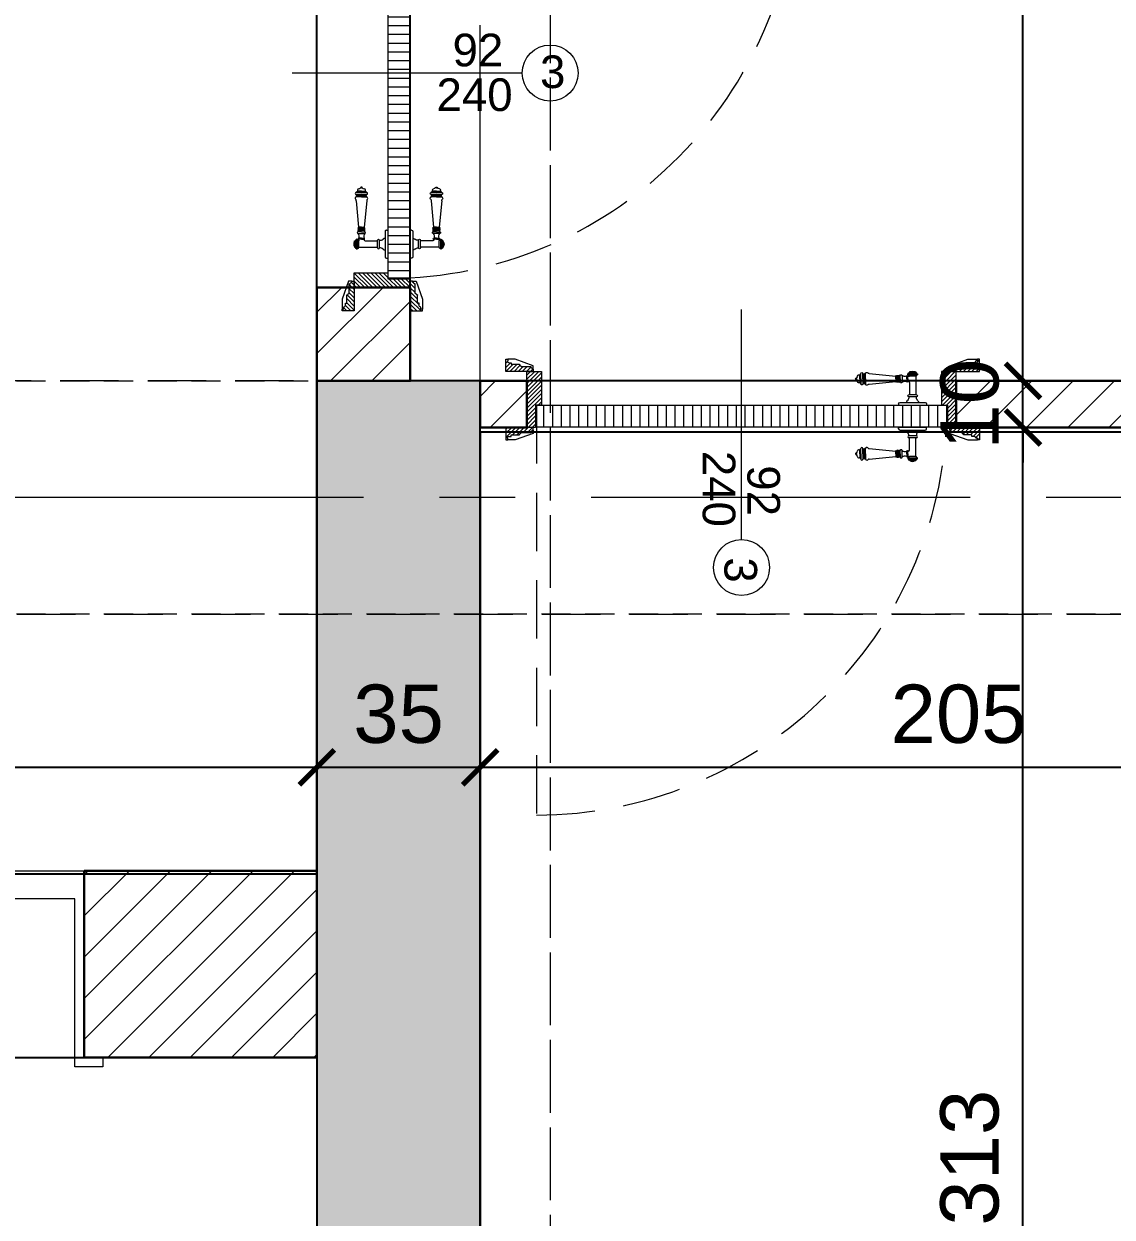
# Model space of a CAD drawing. Header units: centimetres. Extents: x 86156 to 91557, y -55119 to -48172.
# Drawn here: x 89451 to 89684.2, y -52976.6 to -52720.8 of the extents above; entities that cross this region are included whole.
import ezdxf

# ---------------------------------------------------------------- set-up
doc = ezdxf.new("R2010")
doc.units = ezdxf.units.CM
doc.header["$LTSCALE"] = 50
doc.header["$MEASUREMENT"] = 0
for name, pattern in [('AXES', [2, 1.25, -0.25, 0.25, -0.25]), ('CACHE', [0.375, 0.25, -0.125]), ('CONTINU', [0])]:
    doc.linetypes.add(name, pattern=pattern)
doc.layers.get('0').update_dxf_attribs({"color": 8})
for name, color, linetype in [('AXES', 10, 'AXES'), ('BETON COUPE', 3, 'CONTINU'), ('BETON TRAME', 252, 'Continuous'), ('BORD', 5, 'Continuous'), ('COTE 50ème', 1, 'Continuous')]:
    doc.layers.add(name, color=color, linetype=linetype)
for name, color, linetype, lineweight in [('BETON CACHE', 4, 'CACHE', 5), ('BETON HACHURE', 253, 'Continuous', 13), ('door', 44, 'Continuous', 5), ('MACONNERIE COUPE', 7, 'Continuous', 30), ('MACONNERIE HACHURE', 253, 'Continuous', 13), ('WINDOWS', 21, 'Continuous', 5)]:
    doc.layers.add(name, color=color, linetype=linetype, lineweight=lineweight)
doc.layers.add('FMULT', color=150, linetype='Continuous', plot=False)
doc.styles.add('GENERATED_STYLE_1', font='arial.ttf')
doc.styles.add('RS_TXT_50', font='arial.ttf', dxfattribs={"height": 12.5})
doc.dimstyles.new('RS_50CM_LINEAIRE', dxfattribs={"dimscale": 5, "dimtxt": 12.5, "dimasz": 1.5, "dimexe": 1, "dimexo": 2.5, "dimgap": 1, "dimtad": 1, "dimdec": 1, "dimrnd": 0.5, "dimdsep": 46, "dimtxsty": 'RS_TXT_50', "dimblk1": 'ARCHTICK', "dimblk2": 'ARCHTICK', "dimsah": 1, "dimcen": 2.5, "dimdle": 1, "dimclrt": 4, "dimadec": 0, "dimazin": 2, "dimtfac": 1, "dimtdec": 1, "dimtix": 1, "dimtmove": 2, "dimatfit": 3, "dimfxl": 1, "dimtolj": 1, "dimtzin": 0, "dimarcsym": 0})

# ---------------------------------------------------------------- blocks, each defined once
blk = doc.blocks.new('A$Ccef6f35f')
at = {"layer": 'AXES', "lineweight": 5, "ltscale": 1.3}
for p, q in [((1270, -4150), (1270, -1058.41)), ((3195, -1960), (-1985, -1960))]:
    blk.add_line(p, q, dxfattribs=at)
blk = doc.blocks.new('door900')
at = {"color": 0}
for p, q in [((-9.3, 67.7), (9.3, 67.7)), ((9.3, 65.2), (-9.3, 65.2)), ((-6.8, 71.5), (-6.8, 70.2)), ((-5.5, 71.5), (-6.8, 71.5)), ((-6.8, 70.2), (6.8, 70.2)), ((-6.8, 62.7), (-6.8, 24)), ((-6.8, 62.7), (6.8, 62.7)), ((-5.5, 71.5), (5.5, 71.5)), ((5.5, 71.5), (6.8, 71.5)), ((6.8, 71.5), (6.8, 70.2)), ((8.7, 62.7), (6.8, 62.7)), ((10.5, 56.8), (10.5, 62.5)), ((10.5, 56.8), (10.5, 51.1)), ((12.7, 56.8), (12.7, 62.5)), ((12.7, 56.8), (12.7, 51.1)), ((22.5, 63.8), (22.5, 49.8)), ((26.5, 56.8), (26.5, 63.8)), ((26.5, 63.8), (29.1, 63.8)), ((26.5, 63.8), (29.1, 63.8)), ((26.5, 56.8), (26.5, 49.8)), ((29.1, 63.8), (29.1, 62.8)), ((29.1, 62.8), (29.1, 56.8)), ((29.1, 50.8), (29.1, 56.8)), ((31.1, 62.8), (31.1, 56.8)), ((31.1, 50.8), (31.1, 56.8)), ((34.1, 56.8), (34.1, 62.8)), ((34.1, 62.8), (34.1, 56.8)), ((34.1, 50.8), (34.1, 56.8)), ((34.1, 56.8), (34.1, 50.8)), ((92.8, 68.1), (36.2, 62.8)), ((36.2, 56.8), (36.2, 62.8)), ((36.2, 56.8), (36.2, 50.8)), ((101.2, 67.3), (103.2, 68)), ((101.2, 56.8), (101.2, 67.3)), ((101.2, 56.8), (101.2, 46.3)), ((103.2, 68), (103.2, 67.7)), ((103.2, 56.8), (103.2, 68)), ((103.2, 56.8), (103.2, 46.3)), ((106.5, 68), (105.5, 67.3)), ((105.5, 56.8), (105.5, 67.3)), ((105.5, 56.8), (105.5, 46.3)), ((106.5, 56.8), (106.5, 68)), ((106.5, 56.8), (106.5, 45.7)), ((110.7, 68), (111.8, 67.3)), ((110.7, 56.8), (110.7, 68)), ((110.7, 56.8), (110.7, 45.7)), ((111.8, 56.8), (111.8, 67.3)), ((111.8, 66.2), (113.3, 66.2)), ((111.8, 56.8), (111.8, 46.3)), ((113.3, 56.8), (113.3, 66.2)), ((113.3, 56.8), (113.3, 47.5)), ((120.5, 56.8), (120.5, 58.6)), ((120.5, 56.8), (120.5, 55)), ((6.8, 49.1), (6.8, 24)), ((8.7, 50.9), (8.7, 50.9)), ((26.5, 49.8), (29.1, 49.8)), ((26.5, 49.8), (29.1, 49.8)), ((29.1, 50.8), (29.1, 49.8)), ((29.1, 49.8), (29.1, 49.8)), ((92.8, 45.5), (36.2, 50.8)), ((101.2, 46.3), (103.2, 45.7)), ((103.2, 45.9), (103.2, 45.7)), ((106.5, 45.7), (105.5, 46.3)), ((110.7, 45.7), (111.8, 46.3)), ((111.8, 47.5), (113.3, 47.5)), ((-30, 3), (-30, 0)), ((30, 0), (-30, 0)), ((27, 6), (-27, 6)), ((-8.3, 22.3), (8.3, 22.3)), ((-8.3, 18.3), (8.3, 18.3)), ((30, 3), (30, 0))]:
    blk.add_line(p, q, dxfattribs=at)
for centre, radius, start, end in [((-9.3, 66.5), 1.25, 90, 270), ((-6.8, 67.7), 2.51, 90.115, 179.885), ((-6.8, 65.2), 2.51, 180.115, 269.885), ((0, 64), 9.29, 53.4104, 126.5896), ((6.8, 67.7), 2.51, 0.115, 89.885), ((6.8, 65.2), 2.51, 270.115, 359.885), ((8.6, 64.9), 2.15, 272.7029, 297.6142), ((9.3, 66.5), 1.25, 270, 90), ((10, 62.5), 0.561, 3.7097, 127.9634), ((11.6, 62.5), 1.1, 0.0106, 179.9894), ((16.7, 70.5), 8.83, 243.5466, 311.3694), ((16.7, 43.2), 8.83, 48.6306, 116.4534), ((24.5, 63.7), 2.01, 4.1469, 175.8531), ((30.1, 62.8), 1.03, 0, 180.0014), ((32.6, 62.8), 1.48, 0, 180), ((35.2, 62.8), 1.03, 0, 180), ((32.6, 62.8), 1.48, 1.563306237032948e-10, 2.08440831604393e-10), ((93.1, 72.5), 4.4, 266.3976, 315.6468), ((98.3, 67.4), 2.89, 358.3861, 135.6468), ((104.3, 67.6), 1.15, 170.914, 348.1019), ((108.6, 68), 2.1, 0, 180), ((115.5, 62.5), 2.84, 13.4568, 140.4953), ((127.9, 65.2), 9.88, 191.9991, 221.6757), ((127.9, 48.5), 9.88, 138.3243, 168.0009), ((120.5, 56.8), 1.79, 0, 90), ((120.5, 56.8), 1.79, 270, 0), ((8.7, 49), 1.91, 88.7426, 178.1515), ((8.6, 48.8), 2.15, 62.3858, 87.2971), ((10, 51.1), 0.561, 232.0366, 356.2903), ((11.6, 51.1), 1.1, 180.0106, 359.9894), ((24.5, 50), 2.01, 184.1469, 355.8531), ((30.1, 50.8), 1.03, 179.9972, 0), ((32.6, 50.8), 1.48, 180, 0), ((35.2, 50.8), 1.03, 180, 0), ((93.1, 41.1), 4.4, 44.3532, 93.6024), ((98.3, 46.2), 2.89, 224.3532, 1.6139), ((104.3, 46.1), 1.15, 11.8981, 189.086), ((108.6, 45.7), 2.1, 180, 0), ((115.5, 51.2), 2.84, 219.5047, 346.5432), ((-27, 3), 3, 90, 180), ((-6.8, 6), 6, 130.5908, 180), ((-16.6, 16.6), 8.41, 314.3689, 12.0705), ((-8.3, 20.3), 2, 90, 270), ((-8.5, 24), 1.71, 275.059, 359.7825), ((8.5, 24), 1.71, 180.2175, 264.941), ((16.6, 16.6), 8.41, 167.9295, 225.6311), ((8.3, 20.3), 2, 270, 90), ((6.8, 6), 6, 0, 49.4092), ((27, 3), 3, 0, 90)]:
    blk.add_arc(centre, radius, start, end, dxfattribs=at)
blk = doc.blocks.new('_ArchTick')
at = {"color": 0, "linetype": 'ByBlock', "const_width": 0.15}
blk.add_lwpolyline([(-0.5, -0.5), (0.5, 0.5)], dxfattribs=at)
blk = doc.blocks.new('*D1703')
at = {"layer": 'COTE 50ème', "color": 0, "lineweight": -2, "ltscale": 0.5, "transparency": 16777216}
for p, q in [((89665.06, -53125.36), (89665.06, -52802.36)), ((89671.09, -52807.36), (89660.06, -52807.36)), ((89671.09, -53120.36), (89660.06, -53120.36))]:
    blk.add_line(p, q, dxfattribs=at)
at = {"layer": 'Defpoints', "color": 0, "ltscale": 0.5, "transparency": 16777216}
for p in [(89665.06, -52807.36), (89683.59, -52807.36), (89683.59, -53120.36)]:
    blk.add_point(p, dxfattribs=at)
at = {"layer": 'COTE 50ème', "color": 0, "lineweight": -2, "ltscale": 0.5, "transparency": 16777216, "xscale": 7.5, "yscale": 7.5, "zscale": 7.5}
for p, rotation in [((89665.06, -52807.36), 90), ((89665.06, -53120.36), 270)]:
    blk.add_blockref('_ArchTick', p, dxfattribs=dict(at, rotation=rotation))
at = {"layer": 'COTE 50ème', "color": 4, "ltscale": 0.5, "transparency": 16777216, "insert": (89653.68, -52963.86), "char_height": 12.5, "attachment_point": 5, "rotation": 90, "style": 'RS_TXT_50'}
blk.add_mtext('\\A1;313', dxfattribs=at)
blk = doc.blocks.new('*D1704')
at = {"layer": 'COTE 50ème', "color": 0, "lineweight": -2, "ltscale": 0.5, "transparency": 16777216}
for p, q in [((89665.06, -52797.36), (89665.06, -52789.86)), ((89671.09, -52797.36), (89660.06, -52797.36)), ((89665.06, -52807.36), (89665.06, -52797.36)), ((89671.09, -52807.36), (89660.06, -52807.36)), ((89665.06, -52807.36), (89665.06, -52814.86))]:
    blk.add_line(p, q, dxfattribs=at)
at = {"layer": 'Defpoints', "color": 0, "ltscale": 0.5, "transparency": 16777216}
for p in [(89665.06, -52797.36), (89683.59, -52797.36), (89683.59, -52807.36)]:
    blk.add_point(p, dxfattribs=at)
at = {"layer": 'COTE 50ème', "color": 0, "lineweight": -2, "ltscale": 0.5, "transparency": 16777216, "xscale": 7.5, "yscale": 7.5, "zscale": 7.5}
for p, rotation in [((89665.06, -52797.36), 270), ((89665.06, -52807.36), 90)]:
    blk.add_blockref('_ArchTick', p, dxfattribs=dict(at, rotation=rotation))
at = {"layer": 'COTE 50ème', "color": 4, "ltscale": 0.5, "transparency": 16777216, "insert": (89653.68, -52802.36), "char_height": 12.5, "attachment_point": 5, "rotation": 90, "style": 'RS_TXT_50'}
blk.add_mtext('\\A1;10', dxfattribs=at)
blk = doc.blocks.new('*D1705')
at = {"layer": 'COTE 50ème', "color": 0, "lineweight": -2, "ltscale": 0.5, "transparency": 16777216}
for p, q in [((89665.06, -52802.36), (89665.06, -52547.36)), ((89646.26, -52552.36), (89670.06, -52552.36)), ((89671.09, -52797.36), (89660.06, -52797.36))]:
    blk.add_line(p, q, dxfattribs=at)
at = {"layer": 'Defpoints', "color": 0, "ltscale": 0.5, "transparency": 16777216}
for p in [(89633.76, -52552.36), (89665.06, -52552.36), (89683.59, -52797.36)]:
    blk.add_point(p, dxfattribs=at)
at = {"layer": 'COTE 50ème', "color": 0, "lineweight": -2, "ltscale": 0.5, "transparency": 16777216, "xscale": 7.5, "yscale": 7.5, "zscale": 7.5}
for p, rotation in [((89665.06, -52552.36), 90), ((89665.06, -52797.36), 270)]:
    blk.add_blockref('_ArchTick', p, dxfattribs=dict(at, rotation=rotation))
at = {"layer": 'COTE 50ème', "color": 4, "ltscale": 0.5, "transparency": 16777216, "insert": (89653.68, -52674.86), "char_height": 12.5, "attachment_point": 5, "rotation": 90, "style": 'RS_TXT_50'}
blk.add_mtext('\\A1;245', dxfattribs=at)
blk = doc.blocks.new('*D1719')
at = {"layer": 'COTE 50ème', "color": 0, "lineweight": -2, "ltscale": 0.5, "transparency": 16777216}
for p, q in [((89303.76, -52889.86), (89303.76, -52875.18)), ((89513.76, -52889.86), (89513.76, -52875.18)), ((89298.76, -52880.18), (89518.76, -52880.18))]:
    blk.add_line(p, q, dxfattribs=at)
at = {"layer": 'Defpoints', "color": 0, "ltscale": 0.5, "transparency": 16777216}
for p in [(89513.76, -52880.18), (89303.76, -52902.36), (89513.76, -52902.36)]:
    blk.add_point(p, dxfattribs=at)
at = {"layer": 'COTE 50ème', "color": 0, "lineweight": -2, "ltscale": 0.5, "transparency": 16777216, "xscale": 7.5, "yscale": 7.5, "zscale": 7.5, "rotation": 180}
blk.add_blockref('_ArchTick', (89303.76, -52880.18), dxfattribs=at)
at = {"layer": 'COTE 50ème', "color": 0, "lineweight": -2, "ltscale": 0.5, "transparency": 16777216, "xscale": 7.5, "yscale": 7.5, "zscale": 7.5}
blk.add_blockref('_ArchTick', (89513.76, -52880.18), dxfattribs=at)
at = {"layer": 'COTE 50ème', "color": 4, "ltscale": 0.5, "transparency": 16777216, "insert": (89408.76, -52868.8), "char_height": 12.5, "attachment_point": 5, "style": 'RS_TXT_50'}
blk.add_mtext('\\A1;210', dxfattribs=at)
blk = doc.blocks.new('*D1720')
at = {"layer": 'COTE 50ème', "color": 0, "lineweight": -2, "ltscale": 0.5, "transparency": 16777216}
for p, q in [((89513.76, -52889.86), (89513.76, -52875.18)), ((89548.76, -52889.86), (89548.76, -52875.18)), ((89508.76, -52880.18), (89553.76, -52880.18))]:
    blk.add_line(p, q, dxfattribs=at)
at = {"layer": 'Defpoints', "color": 0, "ltscale": 0.5, "transparency": 16777216}
for p in [(89548.76, -52880.18), (89513.76, -52902.36), (89548.76, -52902.36)]:
    blk.add_point(p, dxfattribs=at)
at = {"layer": 'COTE 50ème', "color": 0, "lineweight": -2, "ltscale": 0.5, "transparency": 16777216, "xscale": 7.5, "yscale": 7.5, "zscale": 7.5, "rotation": 180}
blk.add_blockref('_ArchTick', (89513.76, -52880.18), dxfattribs=at)
at = {"layer": 'COTE 50ème', "color": 0, "lineweight": -2, "ltscale": 0.5, "transparency": 16777216, "xscale": 7.5, "yscale": 7.5, "zscale": 7.5}
blk.add_blockref('_ArchTick', (89548.76, -52880.18), dxfattribs=at)
at = {"layer": 'COTE 50ème', "color": 4, "ltscale": 0.5, "transparency": 16777216, "insert": (89531.26, -52868.79), "char_height": 12.5, "attachment_point": 5, "style": 'RS_TXT_50'}
blk.add_mtext('\\A1;35', dxfattribs=at)
blk = doc.blocks.new('*D1721')
at = {"layer": 'COTE 50ème', "color": 0, "lineweight": -2, "ltscale": 0.5, "transparency": 16777216}
for p, q in [((89548.76, -52889.86), (89548.76, -52875.18)), ((89753.76, -52914.86), (89753.76, -52875.18)), ((89543.76, -52880.18), (89758.76, -52880.18))]:
    blk.add_line(p, q, dxfattribs=at)
at = {"layer": 'Defpoints', "color": 0, "ltscale": 0.5, "transparency": 16777216}
for p in [(89753.76, -52880.18), (89548.76, -52902.36), (89753.76, -52927.36)]:
    blk.add_point(p, dxfattribs=at)
at = {"layer": 'COTE 50ème', "color": 0, "lineweight": -2, "ltscale": 0.5, "transparency": 16777216, "xscale": 7.5, "yscale": 7.5, "zscale": 7.5, "rotation": 180}
blk.add_blockref('_ArchTick', (89548.76, -52880.18), dxfattribs=at)
at = {"layer": 'COTE 50ème', "color": 0, "lineweight": -2, "ltscale": 0.5, "transparency": 16777216, "xscale": 7.5, "yscale": 7.5, "zscale": 7.5}
blk.add_blockref('_ArchTick', (89753.76, -52880.18), dxfattribs=at)
at = {"layer": 'COTE 50ème', "color": 4, "ltscale": 0.5, "transparency": 16777216, "insert": (89651.26, -52868.8), "char_height": 12.5, "attachment_point": 5, "style": 'RS_TXT_50'}
blk.add_mtext('\\A1;205', dxfattribs=at)

msp = doc.modelspace()

# ---------------------------------------------------------------- hatches: boundary and pattern name
at = {"layer": 'BETON HACHURE', "ltscale": 0.5, "transparency": 33554559}
h = msp.add_hatch(color=256, dxfattribs=at)
h.dxf.hatch_style = 1
h.paths.add_polyline_path([(89857.95, -49968.55), (89601.54, -49712.14), (89017.58, -49863.16), (88999.75, -49863.16), (88314.75, -49713.17), (88293.27, -49713.16), (87031.8, -49846.89), (86857.57, -50021.45), (86757.23, -51272.48), (86839.4, -52045.38), (86669.47, -52571.17), (86746.67, -53900.72), (86983.5, -54130.12), (88279.55, -54131.55), (88279.55, -54261.56), (89504.55, -54261.56), (89504.55, -54401.56), (90492.95, -54401.56), (90492.95, -51921.06), (89857.95, -51772.6)])
h.paths.add_polyline_path([(89837.95, -51788.46), (90472.95, -51936.92), (90472.95, -54381.56), (89524.55, -54381.56), (89524.55, -54241.56), (88299.55, -54241.56), (88299.55, -54111.57), (86991.6, -54110.13), (86766.18, -53891.78), (86689.65, -52573.76), (86859.73, -52047.49), (86777.31, -51272.22), (86876.91, -50030.38), (87040.95, -49866.03), (88294.32, -49733.16), (88312.58, -49733.17), (88997.58, -49883.16), (89020.13, -49883.16), (89595.48, -49734.36), (89837.95, -49976.84)], flags=16)
at = {"layer": 'BETON TRAME', "transparency": 33554559}
h = msp.add_hatch(color=256, dxfattribs=at)
h.dxf.hatch_style = 1
h.paths.add_polyline_path([(89053.76, -52797.36), (89018.76, -52797.36), (89018.76, -53447.36), (89053.76, -53447.36), (89053.76, -53272.36), (89513.76, -53272.36), (89513.76, -53447.36), (89548.76, -53447.36), (89548.76, -52797.36), (89513.76, -52797.36), (89513.76, -53232.36), (89303.76, -53232.36), (89303.76, -52902.36), (89263.76, -52902.36), (89263.76, -53232.36), (89053.76, -53232.36)])
h.paths.add_polyline_path([(88183.76, -54122.36), (88183.76, -54072.36), (88333.76, -54072.36), (88333.76, -54122.36)])
h.paths.add_polyline_path([(88903.76, -54122.36), (88903.76, -54072.36), (89053.76, -54072.36), (89053.76, -54122.36)])
h.paths.add_polyline_path([(89513.76, -54122.36), (89513.76, -54072.36), (89663.76, -54072.36), (89663.76, -54122.36)])
h.paths.add_polyline_path([(90233.76, -54122.36), (90233.76, -54072.36), (90383.76, -54072.36), (90383.76, -54122.36)])
h.paths.add_polyline_path([(90233.76, -53447.36), (90233.76, -53397.36), (90383.76, -53397.36), (90383.76, -53447.36)])
h.paths.add_polyline_path([(88183.76, -53447.36), (88183.76, -53397.36), (88333.76, -53397.36), (88333.76, -53447.36)])
h.paths.add_polyline_path([(88183.76, -52847.36), (88183.76, -52797.36), (88318.76, -52797.36), (88318.76, -52847.36)])
h.paths.add_polyline_path([(90233.76, -52847.36), (90233.76, -52797.36), (90383.76, -52797.36), (90383.76, -52847.36)])
h.paths.add_polyline_path([(90233.76, -52107.36), (90233.76, -52057.36), (90383.76, -52057.36), (90383.76, -52107.36)])
h.paths.add_polyline_path([(88333.76, -52057.36), (88333.76, -52107.36), (88183.76, -52107.36), (88183.76, -52057.36)])
h.paths.add_polyline_path([(88998.76, -52107.36), (88998.76, -52057.36), (89123.76, -52057.36), (89123.76, -52107.36)])
h.paths.add_polyline_path([(89443.76, -52107.36), (89443.76, -52057.36), (89568.76, -52057.36), (89568.76, -52107.36)])
h.paths.add_polyline_path([(89418.76, -52057.36), (89443.76, -52057.36), (89443.76, -52562.36), (89418.76, -52562.36)])
h.paths.add_polyline_path([(89123.76, -52057.36), (89148.76, -52057.36), (89148.76, -52562.36), (89123.76, -52562.36)])
at = {"layer": 'door'}
h = msp.add_hatch(dxfattribs=at)
h.set_pattern_fill('ANSI31', color=256, scale=15, angle=495)
h.set_pattern_definition([(180, (248388.807, -9628.0728), (-1e-15, -1.875), [])])
h.paths.add_polyline_path([(89528.99, -52687.47), (89528.99, -52775.27), (89533.7, -52775.27), (89533.7, -52687.47)])
h = msp.add_hatch(dxfattribs=at)
h.set_pattern_fill('ANSI31', color=256, scale=5, angle=990)
h.set_pattern_definition([(315, (204341.3745, 183880.6423), (0.4419417382, 0.4419417382), [])])
h.paths.add_polyline_path([(89521.76, -52777.37), (89521.76, -52774.23), (89528.94, -52774.23), (89528.94, -52775.48), (89533.76, -52775.48), (89533.76, -52777.37)])
edge = h.paths.add_edge_path()
edge.add_line((89519.87, -52781.12), (89519.87, -52780.7))
edge.add_line((89519.87, -52780.7), (89520.18, -52780.7))
edge.add_line((89520.18, -52780.7), (89520.18, -52778.94))
edge.add_line((89520.18, -52778.94), (89520.39, -52778.94))
edge.add_arc((89520.71, -52778.94), 0.314, 90, 180, ccw=False)
edge.add_line((89520.71, -52778.63), (89520.71, -52776.53))
edge.add_line((89520.71, -52776.53), (89520.92, -52776.53))
edge.add_arc((89521.23, -52776.53), 0.314, 90, 180, ccw=False)
edge.add_line((89521.23, -52776.22), (89521.23, -52776.01))
edge.add_line((89521.23, -52776.01), (89521.76, -52776.01))
edge.add_line((89521.76, -52776.01), (89521.76, -52782.37))
edge.add_line((89521.76, -52782.37), (89519.14, -52782.37))
edge.add_line((89519.14, -52782.37), (89519.14, -52781.96))
edge.add_line((89519.14, -52781.96), (89519.45, -52781.96))
edge.add_line((89519.45, -52781.96), (89519.45, -52781.54))
edge.add_arc((89519.45, -52781.12), 0.419, 270, 360)
edge = h.paths.add_edge_path()
edge.add_line((89535.64, -52781.12), (89535.64, -52780.7))
edge.add_line((89535.64, -52780.7), (89535.33, -52780.7))
edge.add_line((89535.33, -52780.7), (89535.33, -52778.94))
edge.add_line((89535.33, -52778.94), (89535.12, -52778.94))
edge.add_arc((89534.8, -52778.94), 0.314, 0, 90)
edge.add_line((89534.8, -52778.63), (89534.8, -52776.53))
edge.add_line((89534.8, -52776.53), (89534.59, -52776.53))
edge.add_arc((89534.28, -52776.53), 0.314, 360, 450)
edge.add_line((89534.28, -52776.22), (89534.28, -52776.01))
edge.add_line((89534.28, -52776.01), (89533.76, -52776.01))
edge.add_line((89533.76, -52776.01), (89533.76, -52782.37))
edge.add_line((89533.76, -52782.37), (89536.37, -52782.37))
edge.add_line((89536.37, -52782.37), (89536.37, -52781.96))
edge.add_line((89536.37, -52781.96), (89536.06, -52781.96))
edge.add_line((89536.06, -52781.96), (89536.06, -52781.54))
edge.add_arc((89536.06, -52781.12), 0.419, 180, 270, ccw=False)
h = msp.add_hatch(dxfattribs=at)
h.set_pattern_fill('ANSI31', color=256, scale=5, angle=900)
h.set_pattern_definition([(225, (326036.75787, -167614.9809), (0.4419417382, -0.4419417382), [])])
edge = h.paths.add_edge_path()
edge.add_line((89555, -52793.48), (89555.42, -52793.48))
edge.add_line((89555.42, -52793.48), (89555.42, -52793.79))
edge.add_line((89555.42, -52793.79), (89557.18, -52793.79))
edge.add_line((89557.18, -52793.79), (89557.18, -52794))
edge.add_arc((89557.18, -52794.31), 0.314, 0, 90, ccw=False)
edge.add_line((89557.5, -52794.31), (89559.59, -52794.31))
edge.add_line((89559.59, -52794.31), (89559.59, -52794.52))
edge.add_arc((89559.59, -52794.84), 0.314, 0, 90, ccw=False)
edge.add_line((89559.91, -52794.84), (89560.12, -52794.84))
edge.add_line((89560.12, -52794.84), (89560.12, -52795.36))
edge.add_line((89560.12, -52795.36), (89554.26, -52795.36))
edge.add_line((89554.26, -52795.36), (89554.26, -52792.74))
edge.add_line((89554.26, -52792.74), (89554.67, -52792.74))
edge.add_line((89554.67, -52792.74), (89554.67, -52793.06))
edge.add_line((89554.67, -52793.06), (89554.58, -52793.06))
edge.add_arc((89555, -52793.06), 0.419, 180, 270)
h.paths.add_polyline_path([(89558.76, -52795.36), (89561.9, -52795.36), (89561.9, -52802.54), (89560.64, -52802.54), (89560.64, -52807.36), (89558.76, -52807.36)])
edge = h.paths.add_edge_path()
edge.add_line((89555, -52809.25), (89555.42, -52809.25))
edge.add_line((89555.42, -52809.25), (89555.42, -52808.93))
edge.add_line((89555.42, -52808.93), (89557.18, -52808.93))
edge.add_line((89557.18, -52808.93), (89557.18, -52808.72))
edge.add_arc((89557.18, -52808.41), 0.314, 270, 360)
edge.add_line((89557.5, -52808.41), (89559.59, -52808.41))
edge.add_line((89559.59, -52808.41), (89559.59, -52808.2))
edge.add_arc((89559.59, -52807.89), 0.314, 270, 360)
edge.add_line((89559.91, -52807.89), (89560.12, -52807.89))
edge.add_line((89560.12, -52807.89), (89560.12, -52807.36))
edge.add_line((89560.12, -52807.36), (89554.26, -52807.36))
edge.add_line((89554.26, -52807.36), (89554.26, -52809.98))
edge.add_line((89554.26, -52809.98), (89554.67, -52809.98))
edge.add_line((89554.67, -52809.98), (89554.67, -52809.67))
edge.add_line((89554.67, -52809.67), (89554.58, -52809.67))
edge.add_arc((89555, -52809.67), 0.419, 90, 180, ccw=False)
h = msp.add_hatch(dxfattribs=at)
h.set_pattern_fill('ANSI31', color=256, scale=5, angle=900)
h.set_pattern_definition([(225, (326036.75787, -167614.9809), (0.4419417382, -0.4419417382), [])])
h.paths.add_polyline_path([(89650.76, -52795.36), (89647.61, -52795.36), (89647.61, -52802.54), (89648.87, -52802.54), (89648.87, -52807.36), (89650.76, -52807.36)])
edge = h.paths.add_edge_path()
edge.add_line((89654.51, -52793.48), (89654.09, -52793.48))
edge.add_line((89654.09, -52793.48), (89654.09, -52793.79))
edge.add_line((89654.09, -52793.79), (89652.33, -52793.79))
edge.add_line((89652.33, -52793.79), (89652.33, -52794))
edge.add_arc((89652.33, -52794.31), 0.314, 90, 180)
edge.add_line((89652.01, -52794.31), (89649.92, -52794.31))
edge.add_line((89649.92, -52794.31), (89649.92, -52794.52))
edge.add_arc((89649.92, -52794.84), 0.314, 90, 180)
edge.add_line((89649.6, -52794.84), (89649.39, -52794.84))
edge.add_line((89649.39, -52794.84), (89649.39, -52795.36))
edge.add_line((89649.39, -52795.36), (89655.76, -52795.36))
edge.add_line((89655.76, -52795.36), (89655.76, -52792.74))
edge.add_line((89655.76, -52792.74), (89655.35, -52792.74))
edge.add_line((89655.35, -52792.74), (89655.35, -52793.06))
edge.add_line((89655.35, -52793.06), (89654.93, -52793.06))
edge.add_arc((89654.51, -52793.06), 0.419, 270, 360, ccw=False)
edge = h.paths.add_edge_path()
edge.add_line((89654.51, -52809.25), (89654.09, -52809.25))
edge.add_line((89654.09, -52809.25), (89654.09, -52808.93))
edge.add_line((89654.09, -52808.93), (89652.33, -52808.93))
edge.add_line((89652.33, -52808.93), (89652.33, -52808.72))
edge.add_arc((89652.33, -52808.41), 0.314, 180, 270, ccw=False)
edge.add_line((89652.01, -52808.41), (89649.92, -52808.41))
edge.add_line((89649.92, -52808.41), (89649.92, -52808.2))
edge.add_arc((89649.92, -52807.89), 0.314, 180, 270, ccw=False)
edge.add_line((89649.6, -52807.89), (89649.39, -52807.89))
edge.add_line((89649.39, -52807.89), (89649.39, -52807.36))
edge.add_line((89649.39, -52807.36), (89655.76, -52807.36))
edge.add_line((89655.76, -52807.36), (89655.76, -52809.98))
edge.add_line((89655.76, -52809.98), (89655.35, -52809.98))
edge.add_line((89655.35, -52809.98), (89655.35, -52809.67))
edge.add_line((89655.35, -52809.67), (89654.93, -52809.67))
edge.add_arc((89654.51, -52809.67), 0.419, 0, 90)
h = msp.add_hatch(dxfattribs=at)
h.set_pattern_fill('ANSI31', color=256, scale=15, angle=405)
h.set_pattern_definition([(90, (132528.0428, -211662.4133), (-1.875, 2e-15), [])])
h.paths.add_polyline_path([(89560.85, -52802.6), (89648.66, -52802.6), (89648.66, -52807.31), (89560.85, -52807.31)])
at = {"layer": 'MACONNERIE HACHURE'}
h = msp.add_hatch(dxfattribs=at)
h.set_pattern_fill('ANSI31', color=256, scale=50, style=0)
h.paths.add_polyline_path([(87758.76, -52955.37), (87778.76, -52955.37), (87778.76, -52947.37), (87758.76, -52947.37)])
h.paths.add_polyline_path([(88286.04, -52214.87), (88333.76, -52214.87), (88333.76, -52217.37), (88286.04, -52217.37)])
h.paths.add_polyline_path([(88508.76, -52214.87), (88511.26, -52214.87), (88511.26, -52217.37), (88508.76, -52217.37)], flags=17)
h.paths.add_polyline_path([(88732.51, -52214.87), (88735.01, -52214.87), (88735.01, -52217.37), (88732.51, -52217.37)], flags=17)
h.paths.add_polyline_path([(89529.77, -52445.36), (89529.77, -52457.35), (89443.76, -52457.37), (89443.76, -52445.36)])
h.paths.add_polyline_path([(89053.75, -52176.06), (89123.76, -52176.06), (89123.76, -52181.06), (89053.75, -52181.06)])
h.paths.add_polyline_path([(89053.75, -52241.87), (89123.76, -52241.87), (89123.76, -52246.87), (89053.75, -52246.87)])
h.paths.add_polyline_path([(89053.75, -52321.87), (89123.76, -52321.87), (89123.76, -52326.87), (89053.75, -52326.87)], flags=17)
h.paths.add_polyline_path([(88422.51, -52214.87), (88422.51, -52217.37), (88428.76, -52217.37), (88428.76, -52214.87), (88425.01, -52214.87), (88425.01, -52082.37), (88422.51, -52082.37)], flags=17)
h.paths.add_polyline_path([(88425.01, -52217.37), (88420.01, -52217.37), (88420.01, -52214.87), (88422.51, -52214.87), (88422.51, -52082.37), (88425.01, -52082.37)], flags=17)
h.paths.add_polyline_path([(88333.76, -52214.87), (88333.76, -52217.37), (88340.01, -52217.37), (88340.01, -52214.87), (88336.26, -52214.87), (88336.26, -52082.37), (88333.76, -52082.37)], flags=16)
h.paths.add_polyline_path([(88336.26, -52217.37), (88331.26, -52217.37), (88331.26, -52214.87), (88333.76, -52214.87), (88333.76, -52082.37), (88336.26, -52082.37)])
h.paths.add_polyline_path([(88821.26, -52214.87), (88821.26, -52217.37), (88815.01, -52217.37), (88815.01, -52214.87), (88818.76, -52214.87), (88818.76, -52082.37), (88821.26, -52082.37)], flags=17)
h.paths.add_polyline_path([(88818.76, -52217.37), (88823.76, -52217.37), (88823.76, -52214.87), (88821.26, -52214.87), (88821.26, -52082.37), (88818.76, -52082.37)], flags=17)
h.paths.add_polyline_path([(88910.01, -52214.87), (88910.01, -52217.37), (88903.76, -52217.37), (88903.76, -52214.87), (88907.51, -52214.87), (88907.51, -52082.37), (88910.01, -52082.37)], flags=17)
h.paths.add_polyline_path([(88998.76, -52214.87), (88998.76, -52217.37), (88992.51, -52217.37), (88992.51, -52214.87), (88996.26, -52214.87), (88996.26, -52082.37), (88998.76, -52082.37)], flags=17)
h.paths.add_polyline_path([(88907.51, -52217.37), (88912.51, -52217.37), (88912.51, -52214.87), (88910.01, -52214.87), (88910.01, -52082.37), (88907.51, -52082.37)], flags=17)
h.paths.add_polyline_path([(88017.09, -52412.37), (87993.76, -52412.37), (87993.76, -52392.37), (88017.09, -52392.37)])
h.paths.add_polyline_path([(88183.76, -52412.37), (88143.76, -52412.37), (88143.76, -52392.37), (88183.76, -52392.37)])
h.paths.add_polyline_path([(87802.09, -52412.37), (87778.76, -52412.37), (87778.76, -52392.37), (87802.09, -52392.37)])
h.paths.add_polyline_path([(87968.76, -52412.37), (87928.76, -52412.37), (87928.76, -52392.37), (87968.76, -52392.37)])
h.paths.add_polyline_path([(87758.76, -52562.37), (87778.76, -52562.37), (87778.76, -52412.37), (87758.76, -52412.37)])
h.paths.add_polyline_path([(87758.76, -52797.37), (87778.76, -52797.37), (87778.76, -52742.37), (87758.76, -52742.37)])
h.paths.add_polyline_path([(87758.76, -53222.37), (87778.76, -53222.37), (87778.76, -53135.37), (87758.76, -53135.37)])
h.paths.add_polyline_path([(87778.76, -53342.49), (88183.76, -53342.49), (88183.76, -53323.37), (87778.76, -53323.37)])
h.paths.add_polyline_path([(88183.76, -53323.37), (88203.76, -53323.37), (88203.76, -52847.37), (88183.76, -52847.37)])
h.paths.add_polyline_path([(88298.76, -52797.37), (88318.76, -52797.37), (88318.76, -52742.37), (88298.76, -52742.37)])
h.paths.add_polyline_path([(88203.76, -52412.37), (88203.76, -52439.04), (88261.26, -52439.04), (88261.26, -52404.04), (88203.76, -52404.04), (88203.76, -52394.04), (88271.26, -52394.04), (88271.26, -52439.04), (88511.26, -52439.04), (88511.26, -52429.04), (88523.26, -52429.04), (88523.26, -52459.04), (88318.76, -52459.04), (88318.76, -52562.37), (88298.76, -52562.37), (88298.76, -52459.04), (88183.76, -52459.04), (88183.76, -52412.37)])
h.paths.add_polyline_path([(88333.76, -52057.37), (88333.76, -52082.37), (88511.26, -52082.37), (88511.26, -52338.82), (88523.26, -52338.82), (88523.26, -52328.82), (88531.26, -52328.82), (88531.26, -52316.82), (88523.26, -52316.82), (88523.58, -52082.16), (88720.51, -52082.37), (88720.51, -52317.04), (88631.26, -52317.04), (88631.26, -52329.04), (88720.51, -52329.04), (88720.51, -52347.05), (88732.51, -52347.05), (88732.51, -52082.37), (88998.76, -52082.37), (88998.76, -52057.37)])
h.paths.add_polyline_path([(89123.76, -52321.87), (89093.76, -52321.87), (89093.76, -52439.04), (88732.51, -52439.04), (88732.51, -52429.04), (88720.51, -52429.04), (88720.51, -52459.04), (89123.76, -52459.04), (89123.76, -52439.04), (89098.76, -52439.04), (89098.76, -52421.87), (89123.76, -52421.87), (89123.76, -52416.87), (89098.76, -52416.87), (89098.76, -52381.87), (89123.76, -52381.87), (89123.76, -52361.87), (89098.76, -52361.87), (89098.76, -52326.87), (89123.76, -52326.87)])
h.paths.add_polyline_path([(89418.76, -52612.37), (89258.76, -52612.37), (89258.76, -52632.37), (89443.76, -52632.37), (89443.76, -52562.37), (89418.76, -52562.37)])
h.paths.add_polyline_path([(89148.76, -52573.37), (89148.76, -52612.37), (89158.76, -52612.37), (89158.76, -52632.37), (89123.76, -52632.37), (89123.76, -52573.37)])
h.paths.add_polyline_path([(89033.76, -52540.37), (89033.76, -52797.37), (89053.76, -52797.37), (89053.76, -52552.37), (89123.76, -52552.37), (89123.76, -52540.37)])
h.paths.add_polyline_path([(89753.76, -53120.37), (89650.76, -53120.37), (89650.76, -53132.37), (90131.82, -53132.37), (90131.82, -53112.37), (89773.76, -53112.37), (89773.76, -52714.37), (89753.76, -52714.37), (89753.76, -52797.37), (89650.76, -52797.37), (89650.76, -52807.37), (89753.76, -52807.37)])
h.paths.add_polyline_path([(89558.76, -53132.37), (89548.76, -53132.37), (89548.76, -53120.37), (89558.76, -53120.37)])
h.paths.add_polyline_path([(89548.76, -52807.37), (89558.76, -52807.37), (89558.76, -52797.37), (89548.76, -52797.37)])
h.paths.add_polyline_path([(89513.76, -52777.38), (89533.76, -52777.38), (89533.76, -52797.37), (89513.76, -52797.37)])
h.paths.add_polyline_path([(89621.76, -52365.37), (89633.76, -52365.37), (89633.76, -52292.38), (89621.76, -52292.38)], flags=17)
h.paths.add_polyline_path([(89444.26, -52540.37), (89444.26, -52552.37), (89513.76, -52552.37), (89513.76, -52687.37), (89533.76, -52687.37), (89533.76, -52552.37), (89633.76, -52552.37), (89633.76, -52435.37), (89621.76, -52435.37), (89621.76, -52445.36), (89611.76, -52445.36), (89611.76, -52457.36), (89621.76, -52457.36), (89621.76, -52540.37)])
h.paths.add_polyline_path([(90013.76, -52057.37), (90013.76, -52082.37), (89943.76, -52082.37), (89943.76, -52312.37), (89773.76, -52312.37), (89773.76, -52622.37), (89753.76, -52622.37), (89753.76, -52292.37), (89923.76, -52292.37), (89923.76, -52082.37), (89568.76, -52082.37), (89568.76, -52057.37)])
h.paths.add_polyline_path([(90233.76, -52424.26), (90233.76, -52502.37), (90358.76, -52502.37), (90358.76, -52567.37), (90383.76, -52567.37), (90383.76, -52477.37), (90258.76, -52477.37), (90258.76, -52424.26)])
h.paths.add_polyline_path([(90233.76, -53062.37), (90233.81, -53112.37), (90223.82, -53112.37), (90223.82, -53132.37), (90233.83, -53132.37), (90233.87, -53182.37), (90258.76, -53182.37), (90258.76, -53132.37), (90383.76, -53132.37), (90383.76, -53112.37), (90258.76, -53112.37), (90258.76, -53062.37)])
h.paths.add_polyline_path([(89103.59, -52902.37), (89053.76, -52902.37), (89053.76, -52942.37), (89103.59, -52942.37)])
h.paths.add_polyline_path([(89263.76, -52902.37), (89223.76, -52902.37), (89223.76, -52942.37), (89263.76, -52942.37)])
h.paths.add_polyline_path([(88553.76, -54162.37), (88653.76, -54162.37), (88653.76, -54187.37), (88553.76, -54187.37)])
h.paths.add_polyline_path([(88333.76, -54052.37), (88308.76, -54052.37), (88308.76, -54072.37), (88333.76, -54072.37)])
h.paths.add_polyline_path([(88208.76, -53742.37), (88208.76, -53677.37), (88183.76, -53677.37), (88183.76, -53767.37), (88308.76, -53767.37), (88308.76, -53782.37), (88333.76, -53782.37), (88333.76, -53742.37)])
h.paths.add_polyline_path([(89028.76, -53932.37), (89028.76, -54072.37), (89053.76, -54072.37), (89053.76, -53957.37), (89071.26, -53957.37), (89071.26, -53932.37)])
h.paths.add_polyline_path([(88333.76, -54122.37), (88333.76, -54162.37), (88373.76, -54162.37), (88373.76, -54187.37), (88308.76, -54187.37), (88308.76, -54122.37)])
h.paths.add_polyline_path([(88893.76, -54162.37), (88833.76, -54162.37), (88833.76, -54187.37), (88918.76, -54187.37), (88918.76, -54122.37), (88918.76, -54122.37), (88903.76, -54122.37), (88903.76, -54072.37), (88893.76, -54072.37)])
h.paths.add_polyline_path([(88208.76, -53447.37), (88183.76, -53447.37), (88183.76, -53497.37), (88208.76, -53497.37)])
h.paths.add_polyline_path([(89463.92, -52902.37), (89513.76, -52902.37), (89513.76, -52942.37), (89463.92, -52942.37)])
h.paths.add_polyline_path([(89303.76, -52902.37), (89343.76, -52902.37), (89343.76, -52942.37), (89303.76, -52942.37)])
h.paths.add_polyline_path([(90013.76, -54162.37), (89913.76, -54162.37), (89913.76, -54187.37), (90013.76, -54187.37)])
h.paths.add_polyline_path([(90233.76, -54052.37), (90258.76, -54052.37), (90258.76, -54072.37), (90233.76, -54072.37)])
h.paths.add_polyline_path([(89251.26, -53932.37), (89251.26, -53957.37), (89268.76, -53957.37), (89268.76, -54122.37), (89298.76, -54122.37), (89298.76, -53957.37), (89316.37, -53957.37), (89316.37, -53932.37)])
h.paths.add_polyline_path([(90358.76, -53742.37), (90358.76, -53677.37), (90383.76, -53677.37), (90383.76, -53767.37), (90258.76, -53767.37), (90258.76, -53782.37), (90233.76, -53782.37), (90233.76, -53742.37)])
h.paths.add_polyline_path([(89538.76, -53932.37), (89538.76, -54072.37), (89513.76, -54072.37), (89513.76, -53957.37), (89496.26, -53957.37), (89496.26, -53932.37)])
h.paths.add_polyline_path([(90233.76, -54122.37), (90233.76, -54162.37), (90193.76, -54162.37), (90193.76, -54187.37), (90258.76, -54187.37), (90258.76, -54122.37)])
h.paths.add_polyline_path([(89673.76, -54162.37), (89733.76, -54162.37), (89733.76, -54187.37), (89648.76, -54187.37), (89648.76, -54122.37), (89648.76, -54122.37), (89663.76, -54122.37), (89663.76, -54072.37), (89673.76, -54072.37)])
h.paths.add_polyline_path([(90358.76, -52797.37), (90383.76, -52797.37), (90383.76, -52747.37), (90358.76, -52747.37)])
h.paths.add_polyline_path([(90358.76, -53447.37), (90383.76, -53447.37), (90383.76, -53497.37), (90358.76, -53497.37)])
h.paths.add_polyline_path([(90233.76, -52847.37), (90258.76, -52847.37), (90258.76, -52902.26), (90233.76, -52902.26)])
h.paths.add_polyline_path([(90233.76, -53397.37), (90258.76, -53397.37), (90258.76, -53342.49), (90233.76, -53342.49)])
h.paths.add_polyline_path([(90193.76, -52082.36), (90233.76, -52082.36), (90233.76, -52057.36), (90193.76, -52057.36)])
h.paths.add_polyline_path([(90233.76, -52154.25), (90258.76, -52154.25), (90258.76, -52107.36), (90233.76, -52107.36)])
h.paths.add_polyline_path([(89298.76, -52082.36), (89148.76, -52082.36), (89148.76, -52057.36), (89298.76, -52057.36)])
h.paths.add_polyline_path([(89418.76, -52082.36), (89398.76, -52082.36), (89398.76, -52057.36), (89418.76, -52057.36)])
at = {"layer": 'WINDOWS'}
h = msp.add_hatch(color=140, dxfattribs=at)
h.dxf.hatch_style = 1
h.paths.add_polyline_path([(89018.83, -49872.96), (88998.69, -49872.96), (88313.69, -49722.97), (88293.78, -49722.96), (87036.29, -49856.27), (86867.05, -50025.82), (86767.07, -51272.35), (86849.36, -52046.42), (86679.36, -52572.44), (86756.23, -53896.34), (86987.47, -54120.32), (88289.35, -54121.76), (88289.35, -54251.76), (89514.35, -54251.76), (89514.35, -54391.76), (90483.15, -54391.76), (90483.15, -51928.83), (89848.15, -51780.37), (89848.15, -49972.61), (89598.57, -49723.03)])
h.paths.add_polyline_path([(89597.96, -49725.25), (89846.15, -49973.44), (89846.15, -51781.96), (90481.15, -51930.42), (90481.15, -54389.76), (89516.35, -54389.76), (89516.35, -54249.76), (88291.35, -54249.76), (88291.35, -54119.77), (86988.28, -54118.32), (86758.18, -53895.45), (86681.38, -52572.7), (86851.4, -52046.63), (86769.08, -51272.33), (86868.98, -50026.72), (87037.2, -49858.18), (88293.89, -49724.96), (88313.47, -49724.97), (88998.47, -49874.96), (89019.08, -49874.96)], flags=16)

# ---------------------------------------------------------------- linework, layer by layer
at = {"layer": 'BETON CACHE', "lineweight": 5, "ltscale": 0.5}
for points in [[(89513.76, -54122.36), (89513.75, -52057.36), (89563.75, -52057.36), (89563.76, -54122.36)], [(90383.76, -52847.36), (88183.76, -52847.36), (88183.76, -52797.36), (90383.76, -52797.36)]]:
    msp.add_lwpolyline(points, close=True, dxfattribs=at)
at = {"layer": 'BETON CACHE'}
for points in [[(89513.75, -52057.37), (89563.75, -52057.37), (89563.75, -54392.37), (89513.75, -54392.37)], [(86693.27, -52847.37), (90483.75, -52847.37), (90483.75, -52797.37), (86693.27, -52797.37)]]:
    msp.add_lwpolyline(points, close=True, dxfattribs=at)
at = {"layer": 'BETON COUPE'}
msp.add_lwpolyline([(89053.76, -52797.36), (89018.76, -52797.36), (89018.76, -53447.36), (89053.76, -53447.36), (89053.76, -53272.36), (89513.76, -53272.36), (89513.76, -53447.36), (89548.76, -53447.36), (89548.76, -52797.36), (89513.76, -52797.36), (89513.76, -53232.36), (89303.76, -53232.36), (89303.76, -52902.36), (89263.76, -52902.36), (89263.76, -53232.36), (89053.76, -53232.36)], close=True, dxfattribs=at)
at = {"layer": 'BORD'}
msp.add_lwpolyline([(89303.76, -52942.36), (89513.76, -52942.36), (89513.76, -53232.36), (89303.76, -53232.36)], close=True, dxfattribs=at)
at = {"layer": 'door'}
for p, q in [((89557.75, -52731.37), (89508.43, -52731.37)), ((89604.76, -52831.36), (89604.76, -52782.04))]:
    msp.add_line(p, q, dxfattribs=at)
at = {"layer": 'door', "linetype": 'CACHE'}
msp.add_line((89560.85, -52802.6), (89560.85, -52890.41), dxfattribs=at)
at = {"layer": 'door'}
for points in [[(89528.99, -52687.47), (89528.99, -52775.27), (89533.7, -52775.27), (89533.7, -52687.47), (89528.99, -52687.47)], [(89521.23, -52776.01), (89520.5, -52776.01), (89519.14, -52779.87), (89519.14, -52781.96)], [(89521.76, -52777.37), (89521.76, -52774.23), (89528.94, -52774.23), (89528.94, -52775.48), (89533.76, -52775.48), (89533.76, -52777.37), (89521.76, -52777.37)], [(89534.28, -52776.01), (89535.01, -52776.01), (89536.37, -52779.87), (89536.37, -52781.96)], [(89560.12, -52794.84), (89560.12, -52794.11), (89556.26, -52792.74), (89554.67, -52792.74)], [(89649.39, -52794.84), (89649.39, -52794.11), (89653.25, -52792.74), (89655.35, -52792.74)], [(89558.76, -52795.36), (89561.9, -52795.36), (89561.9, -52802.54), (89560.64, -52802.54), (89560.64, -52807.36), (89558.76, -52807.36), (89558.76, -52795.36)], [(89650.76, -52795.36), (89647.61, -52795.36), (89647.61, -52802.54), (89648.87, -52802.54), (89648.87, -52807.36), (89650.76, -52807.36), (89650.76, -52795.36)], [(89560.85, -52802.6), (89648.66, -52802.6), (89648.66, -52807.31), (89560.85, -52807.31), (89560.85, -52802.6)], [(89560.12, -52807.89), (89560.12, -52808.62), (89556.26, -52809.98), (89554.67, -52809.98)], [(89649.39, -52807.89), (89649.39, -52808.62), (89653.25, -52809.98), (89655.35, -52809.98)]]:
    msp.add_lwpolyline(points, dxfattribs=at)
for points in [[(89519.87, -52781.12), (89519.87, -52780.7), (89520.18, -52780.7), (89520.18, -52778.94), (89520.39, -52778.94, -0.414214), (89520.71, -52778.63), (89520.71, -52776.53), (89520.92, -52776.53, -0.414214), (89521.23, -52776.22), (89521.23, -52776.01), (89521.76, -52776.01), (89521.76, -52782.37), (89519.14, -52782.37), (89519.14, -52781.96), (89519.45, -52781.96), (89519.45, -52781.54, 0.414214), (89519.87, -52781.12)], [(89535.64, -52781.12), (89535.64, -52780.7), (89535.33, -52780.7), (89535.33, -52778.94), (89535.12, -52778.94, 0.414214), (89534.8, -52778.63), (89534.8, -52776.53), (89534.59, -52776.53, 0.414214), (89534.28, -52776.22), (89534.28, -52776.01), (89533.76, -52776.01), (89533.76, -52782.37), (89536.37, -52782.37), (89536.37, -52781.96), (89536.06, -52781.96), (89536.06, -52781.54, -0.414214), (89535.64, -52781.12)], [(89555, -52793.48), (89555.42, -52793.48), (89555.42, -52793.79), (89557.18, -52793.79), (89557.18, -52794, -0.414214), (89557.5, -52794.31), (89559.59, -52794.31), (89559.59, -52794.52, -0.414214), (89559.91, -52794.84), (89560.12, -52794.84), (89560.12, -52795.36), (89554.26, -52795.36), (89554.26, -52792.74), (89554.67, -52792.74), (89554.67, -52793.06), (89554.58, -52793.06, 0.414214), (89555, -52793.48)], [(89654.51, -52793.48), (89654.09, -52793.48), (89654.09, -52793.79), (89652.33, -52793.79), (89652.33, -52794, 0.414214), (89652.01, -52794.31), (89649.92, -52794.31), (89649.92, -52794.52, 0.414214), (89649.6, -52794.84), (89649.39, -52794.84), (89649.39, -52795.36), (89655.76, -52795.36), (89655.76, -52792.74), (89655.35, -52792.74), (89655.35, -52793.06), (89654.93, -52793.06, -0.414214), (89654.51, -52793.48)], [(89555, -52809.25), (89555.42, -52809.25), (89555.42, -52808.93), (89557.18, -52808.93), (89557.18, -52808.72, 0.414214), (89557.5, -52808.41), (89559.59, -52808.41), (89559.59, -52808.2, 0.414214), (89559.91, -52807.89), (89560.12, -52807.89), (89560.12, -52807.36), (89554.26, -52807.36), (89554.26, -52809.98), (89554.67, -52809.98), (89554.67, -52809.67), (89554.58, -52809.67, -0.414214), (89555, -52809.25)], [(89654.51, -52809.25), (89654.09, -52809.25), (89654.09, -52808.93), (89652.33, -52808.93), (89652.33, -52808.72, -0.414214), (89652.01, -52808.41), (89649.92, -52808.41), (89649.92, -52808.2, -0.414214), (89649.6, -52807.89), (89649.39, -52807.89), (89649.39, -52807.36), (89655.76, -52807.36), (89655.76, -52809.98), (89655.35, -52809.98), (89655.35, -52809.67), (89654.93, -52809.67, 0.414214), (89654.51, -52809.25)]]:
    msp.add_lwpolyline(points, format="xyb", dxfattribs=at)
msp.add_lwpolyline([(89445.92, -52908.36), (89445.92, -52902.36), (89463.92, -52902.36), (89463.92, -52942.36), (89467.92, -52942.36), (89467.92, -52944.36), (89461.92, -52944.36), (89461.92, -52908.36)], close=True, dxfattribs=at)
for centre in [(89563.75, -52731.37), (89604.76, -52837.36)]:
    msp.add_circle(centre, 6, dxfattribs=at)
at = {"layer": 'door', "linetype": 'CACHE'}
for centre, start, end in [((89528.76, -52687.38), 273.2184, 359.9417), ((89560.76, -52802.37), 270.0583, 356.7816)]:
    msp.add_arc(centre, 88.04, start, end, dxfattribs=at)
at = {"layer": 'FMULT', "ltscale": 0.5}
for points in [[(89533.76, -52552.36), (89633.76, -52552.37), (89633.76, -52292.37), (89753.76, -52292.37), (89753.76, -52797.37), (89533.76, -52797.36)], [(89053.75, -52903.05), (89513.75, -52903.05), (89513.75, -52632.36), (89053.75, -52632.36)], [(89548.76, -53120.36), (89752.76, -53120.36), (89752.76, -52808.36), (89548.76, -52808.36)]]:
    msp.add_lwpolyline(points, close=True, dxfattribs=at)
at = {"layer": 'MACONNERIE COUPE'}
for points in [[(89753.76, -53120.36), (89650.76, -53120.36), (89650.76, -53132.36), (90131.82, -53132.36), (90131.82, -53112.36), (89773.76, -53112.36), (89773.76, -52714.36), (89753.76, -52714.36), (89753.76, -52797.36), (89650.76, -52797.36), (89650.76, -52807.36), (89753.76, -52807.36)], [(89513.76, -52777.37), (89533.76, -52777.37), (89533.76, -52797.36), (89513.76, -52797.36)], [(89548.76, -52807.36), (89558.76, -52807.36), (89558.76, -52797.36), (89548.76, -52797.36)], [(89463.92, -52902.36), (89513.76, -52902.36), (89513.76, -52942.36), (89463.92, -52942.36)]]:
    msp.add_lwpolyline(points, close=True, dxfattribs=at)

# ---------------------------------------------------------------- block references
at = {"layer": 'door', "yscale": 0.1, "zscale": 0.1}
for p, xscale, rotation in [((89528.99, -52768.04), 0.1, 89.99999999999999), ((89533.7, -52768.04), -0.1, 270), ((89641.42, -52807.31), 0.1, 180)]:
    msp.add_blockref('door900', p, dxfattribs=dict(at, xscale=xscale, rotation=rotation))
at = {"layer": 'door', "xscale": -0.1, "yscale": 0.1, "zscale": 0.1}
msp.add_blockref('door900', (89641.42, -52802.6), dxfattribs=at)
at = {"layer": 'MACONNERIE COUPE', "lineweight": 5, "ltscale": 0.5}
msp.add_blockref('A$Ccef6f35f', (88278.76, -50862.36), dxfattribs=at)

# ---------------------------------------------------------------- texts
at = {"layer": 'door', "char_height": 7, "style": 'GENERATED_STYLE_1'}
for s, insert, attachment_point in [('\\A1;\\pt0;92', (89542.83, -52722.94), 1), ('\\A1;\\pt0;3', (89561.57, -52734.7), 7), ('\\A1;\\pt0;240', (89539.39, -52732.52), 1)]:
    msp.add_mtext(s, dxfattribs=dict(at, insert=insert, attachment_point=attachment_point))
at = {"layer": 'door', "char_height": 7, "rotation": 270, "style": 'GENERATED_STYLE_1'}
for s, insert, attachment_point in [('\\A1;\\pt0;240', (89596.33, -52812.35), 7), ('\\A1;\\pt0;92', (89605.9, -52815.45), 7), ('\\A1;\\pt0;3', (89608.09, -52835.18), 1)]:
    msp.add_mtext(s, dxfattribs=dict(at, insert=insert, attachment_point=attachment_point))

# ---------------------------------------------------------------- dimensions: what is measured, and where the dimension line sits
at = {"layer": 'COTE 50ème', "ltscale": 0.5}
for base, p1, p2, picture, middle in [((89665.06, -52552.36), (89683.59, -52797.36), (89633.76, -52552.36), '*D1705', (89653.68, -52674.86)), ((89665.06, -52797.36), (89683.59, -52807.36), (89683.59, -52797.36), '*D1704', (89653.68, -52802.36)), ((89665.06, -52807.36), (89683.59, -53120.36), (89683.59, -52807.36), '*D1703', (89653.68, -52963.86))]:
    dim = msp.add_linear_dim(base=base, p1=p1, p2=p2, angle=90, dimstyle='RS_50CM_LINEAIRE', dxfattribs=at)
    dim.commit()
    dim.dimension.update_dxf_attribs({"geometry": picture, "text_midpoint": middle})
for base, p1, p2, picture, middle in [((89513.76, -52880.18), (89303.76, -52902.36), (89513.76, -52902.36), '*D1719', (89408.76, -52868.8)), ((89548.76, -52880.18), (89513.76, -52902.36), (89548.76, -52902.36), '*D1720', (89531.26, -52868.79)), ((89753.76, -52880.18), (89548.76, -52902.36), (89753.76, -52927.36), '*D1721', (89651.26, -52868.8))]:
    dim = msp.add_linear_dim(base=base, p1=p1, p2=p2, dimstyle='RS_50CM_LINEAIRE', dxfattribs=at)
    dim.commit()
    dim.dimension.update_dxf_attribs({"geometry": picture, "text_midpoint": middle})

doc.saveas('drawing.dxf')
